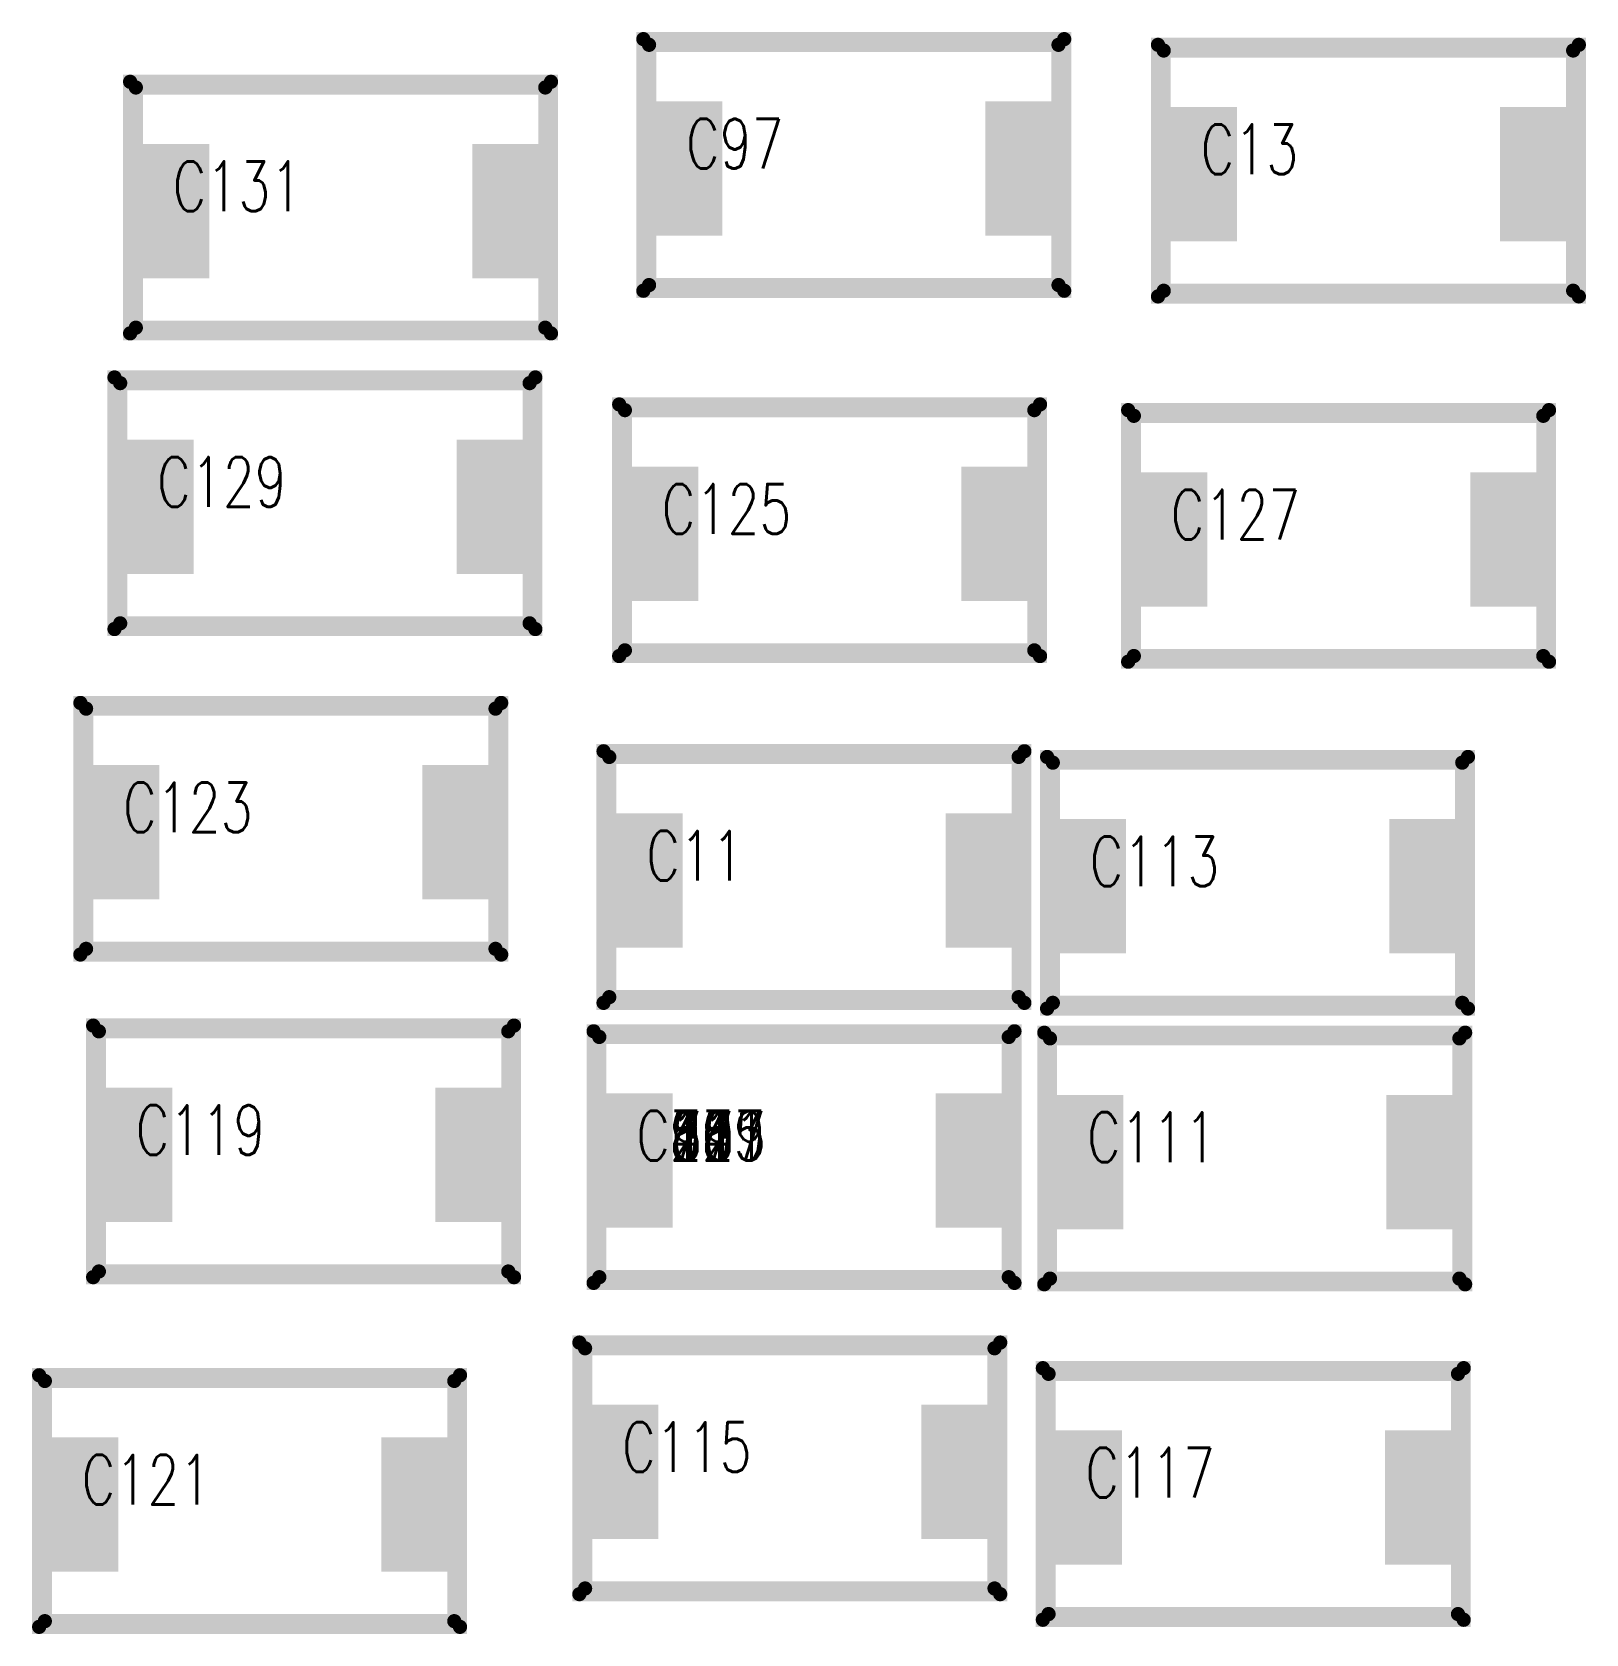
# Model space of a CAD drawing. Extents: x -132 to 432, y -117 to 280.
# Drawn here: x -107.54 to -79.77, y -88.05 to -59.43 of the extents above; entities that cross this region are included whole.
import ezdxf

# ---------------------------------------------------------------- set-up
doc = ezdxf.new("R2010")
doc.units = 0
for name, color, linetype in [('DRIL_NPLTE_THRU_01', 16, 'CONTINUOUS'), ('DRIL_NPLTE_THRU_02', 146, 'CONTINUOUS'), ('DRIL_NPLTE_THRU_03', 56, 'CONTINUOUS'), ('DRIL_NPLTE_THRU_04', 216, 'CONTINUOUS'), ('DRIL_NPLTE_THRU_05', 34, 'CONTINUOUS'), ('DRIL_NPLTE_THRU_06', 96, 'CONTINUOUS'), ('DRIL_NPLTE_THRU_07', 171, 'CONTINUOUS'), ('DRIL_NPLTE_THRU_08', 176, 'CONTINUOUS'), ('PADS_BOT', 5, 'CONTINUOUS'), ('PADS_INNER', 1, 'CONTINUOUS'), ('PADS_TOP', 1, 'CONTINUOUS'), ('PART_NAME_01', 1, 'CONTINUOUS'), ('PART_TOP_2DLINE_26', 5, 'CONTINUOUS'), ('PART_TOP_2DLINE_27', 5, 'CONTINUOUS')]:
    doc.layers.add(name, color=color, linetype=linetype)
doc.styles.add('W0$127', font='simplex', dxfattribs={"width": 0.75})

# ---------------------------------------------------------------- blocks, each defined once
blk = doc.blocks.new('SMOOTH_0$254')
at = {"const_width": 0.127}
blk.add_lwpolyline([(-0.0635, 0, 1), (0.0635, 0, 1)], format="xyb", close=True, dxfattribs=at)
blk = doc.blocks.new('PART_BODY_TOP_15')
at = {"layer": 'PART_TOP_2DLINE_26', "const_width": 0.254}
blk.add_lwpolyline([(-3.7592, 2.3114), (3.7592, 2.3114), (3.7592, -2.1844), (-3.7592, -2.1844)], close=True, dxfattribs=at)
at = {"layer": 'PART_TOP_2DLINE_27', "const_width": 0.254}
blk.add_lwpolyline([(-3.6576, -2.0828), (3.6576, -2.0828), (3.6576, 2.2098), (-3.6576, 2.2098)], close=True, dxfattribs=at)
at = {"layer": 'PART_TOP_2DLINE_26'}
for p in [(-3.7592, 2.3114), (3.7592, 2.3114), (-3.7592, -2.1844), (3.7592, -2.1844)]:
    blk.add_blockref('SMOOTH_0$254', p, dxfattribs=at)
at = {"layer": 'PART_TOP_2DLINE_27'}
for p in [(-3.6576, 2.2098), (3.6576, 2.2098), (-3.6576, -2.0828), (3.6576, -2.0828)]:
    blk.add_blockref('SMOOTH_0$254', p, dxfattribs=at)
blk = doc.blocks.new('DRIL_HOLE_0')
blk.add_lwpolyline([(0, 0, 1), (0, 0, 1)], format="xyb", close=True)
blk = doc.blocks.new('PAD_14')
blk.add_lwpolyline([(0, 0, 1), (0, 0, 1)], format="xyb", close=True)
blk = doc.blocks.new('PAD_24')
at = {"const_width": 1.3}
blk.add_lwpolyline([(-1.2, 0), (1.2, 0)], dxfattribs=at)
blk = doc.blocks.new('STK_TOP_130')
at = {"layer": 'DRIL_NPLTE_THRU_01'}
blk.add_blockref('DRIL_HOLE_0', (0, 0), dxfattribs=at)
at = {"layer": 'DRIL_NPLTE_THRU_02'}
blk.add_blockref('DRIL_HOLE_0', (0, 0), dxfattribs=at)
at = {"layer": 'DRIL_NPLTE_THRU_03'}
blk.add_blockref('DRIL_HOLE_0', (0, 0), dxfattribs=at)
at = {"layer": 'DRIL_NPLTE_THRU_04'}
blk.add_blockref('DRIL_HOLE_0', (0, 0), dxfattribs=at)
at = {"layer": 'DRIL_NPLTE_THRU_05'}
blk.add_blockref('DRIL_HOLE_0', (0, 0), dxfattribs=at)
at = {"layer": 'DRIL_NPLTE_THRU_06'}
blk.add_blockref('DRIL_HOLE_0', (0, 0), dxfattribs=at)
at = {"layer": 'DRIL_NPLTE_THRU_07'}
blk.add_blockref('DRIL_HOLE_0', (0, 0), dxfattribs=at)
at = {"layer": 'DRIL_NPLTE_THRU_08'}
blk.add_blockref('DRIL_HOLE_0', (0, 0), dxfattribs=at)
at = {"layer": 'PADS_BOT'}
blk.add_blockref('PAD_14', (0, 0), dxfattribs=at)
at = {"layer": 'PADS_INNER'}
blk.add_blockref('PAD_14', (0, 0), dxfattribs=at)
at = {"layer": 'PADS_TOP', "rotation": 90}
blk.add_blockref('PAD_24', (0, 0), dxfattribs=at)
blk = doc.blocks.new('SYM_TOP_17')
for name, p in [('PART_BODY_TOP_15', (0, 0)), ('STK_TOP_130', (-2.9972, 0)), ('STK_TOP_130', (3.0028, 0))]:
    blk.add_blockref(name, p)
blk = doc.blocks.new('PART_TOP_109')
blk.add_blockref('SYM_TOP_17', (0, 0))
at = {"layer": 'PART_NAME_01', "style": 'W0$127', "width": 0.75}
blk.add_text('C11', height=0.889, dxfattribs=at).set_placement((-2.9972, 0))
blk = doc.blocks.new('PART_TOP_110')
blk.add_blockref('SYM_TOP_17', (0, 0))
at = {"layer": 'PART_NAME_01', "style": 'W0$127', "width": 0.75}
blk.add_text('C111', height=0.889, dxfattribs=at).set_placement((-2.9972, 0))
blk = doc.blocks.new('PART_TOP_111')
blk.add_blockref('SYM_TOP_17', (0, 0))
at = {"layer": 'PART_NAME_01', "style": 'W0$127', "width": 0.75}
blk.add_text('C113', height=0.889, dxfattribs=at).set_placement((-2.9972, 0))
blk = doc.blocks.new('PART_TOP_112')
blk.add_blockref('SYM_TOP_17', (0, 0))
at = {"layer": 'PART_NAME_01', "style": 'W0$127', "width": 0.75}
blk.add_text('C115', height=0.889, dxfattribs=at).set_placement((-2.9972, 0))
blk = doc.blocks.new('PART_TOP_113')
blk.add_blockref('SYM_TOP_17', (0, 0))
at = {"layer": 'PART_NAME_01', "style": 'W0$127', "width": 0.75}
blk.add_text('C117', height=0.889, dxfattribs=at).set_placement((-2.9972, 0))
blk = doc.blocks.new('PART_TOP_114')
blk.add_blockref('SYM_TOP_17', (0, 0))
at = {"layer": 'PART_NAME_01', "style": 'W0$127', "width": 0.75}
blk.add_text('C119', height=0.889, dxfattribs=at).set_placement((-2.9972, 0))
blk = doc.blocks.new('PART_TOP_115')
blk.add_blockref('SYM_TOP_17', (0, 0))
at = {"layer": 'PART_NAME_01', "style": 'W0$127', "width": 0.75}
blk.add_text('C121', height=0.889, dxfattribs=at).set_placement((-2.9972, 0))
blk = doc.blocks.new('PART_TOP_116')
blk.add_blockref('SYM_TOP_17', (0, 0))
at = {"layer": 'PART_NAME_01', "style": 'W0$127', "width": 0.75}
blk.add_text('C123', height=0.889, dxfattribs=at).set_placement((-2.9972, 0))
blk = doc.blocks.new('PART_TOP_117')
blk.add_blockref('SYM_TOP_17', (0, 0))
at = {"layer": 'PART_NAME_01', "style": 'W0$127', "width": 0.75}
blk.add_text('C125', height=0.889, dxfattribs=at).set_placement((-2.9972, 0))
blk = doc.blocks.new('PART_TOP_118')
blk.add_blockref('SYM_TOP_17', (0, 0))
at = {"layer": 'PART_NAME_01', "style": 'W0$127', "width": 0.75}
blk.add_text('C127', height=0.889, dxfattribs=at).set_placement((-2.9972, 0))
blk = doc.blocks.new('PART_TOP_119')
blk.add_blockref('SYM_TOP_17', (0, 0))
at = {"layer": 'PART_NAME_01', "style": 'W0$127', "width": 0.75}
blk.add_text('C129', height=0.889, dxfattribs=at).set_placement((-2.9972, 0))
blk = doc.blocks.new('PART_TOP_120')
blk.add_blockref('SYM_TOP_17', (0, 0))
at = {"layer": 'PART_NAME_01', "style": 'W0$127', "width": 0.75}
blk.add_text('C13', height=0.889, dxfattribs=at).set_placement((-2.9972, 0))
blk = doc.blocks.new('PART_TOP_121')
blk.add_blockref('SYM_TOP_17', (0, 0))
at = {"layer": 'PART_NAME_01', "style": 'W0$127', "width": 0.75}
blk.add_text('C131', height=0.889, dxfattribs=at).set_placement((-2.9972, 0))
blk = doc.blocks.new('PART_TOP_125')
blk.add_blockref('SYM_TOP_17', (0, 0))
at = {"layer": 'PART_NAME_01', "style": 'W0$127', "width": 0.75}
blk.add_text('C139', height=0.889, dxfattribs=at).set_placement((-2.9972, 0))
blk = doc.blocks.new('PART_TOP_126')
blk.add_blockref('SYM_TOP_17', (0, 0))
at = {"layer": 'PART_NAME_01', "style": 'W0$127', "width": 0.75}
blk.add_text('C141', height=0.889, dxfattribs=at).set_placement((-2.9972, 0))
blk = doc.blocks.new('PART_TOP_127')
blk.add_blockref('SYM_TOP_17', (0, 0))
at = {"layer": 'PART_NAME_01', "style": 'W0$127', "width": 0.75}
blk.add_text('C143', height=0.889, dxfattribs=at).set_placement((-2.9972, 0))
blk = doc.blocks.new('PART_TOP_128')
blk.add_blockref('SYM_TOP_17', (0, 0))
at = {"layer": 'PART_NAME_01', "style": 'W0$127', "width": 0.75}
blk.add_text('C145', height=0.889, dxfattribs=at).set_placement((-2.9972, 0))
blk = doc.blocks.new('PART_TOP_129')
blk.add_blockref('SYM_TOP_17', (0, 0))
at = {"layer": 'PART_NAME_01', "style": 'W0$127', "width": 0.75}
blk.add_text('C147', height=0.889, dxfattribs=at).set_placement((-2.9972, 0))
blk = doc.blocks.new('PART_TOP_130')
blk.add_blockref('SYM_TOP_17', (0, 0))
at = {"layer": 'PART_NAME_01', "style": 'W0$127', "width": 0.75}
blk.add_text('C149', height=0.889, dxfattribs=at).set_placement((-2.9972, 0))
blk = doc.blocks.new('PART_TOP_131')
blk.add_blockref('SYM_TOP_17', (0, 0))
at = {"layer": 'PART_NAME_01', "style": 'W0$127', "width": 0.75}
blk.add_text('C15', height=0.889, dxfattribs=at).set_placement((-2.9972, 0))
blk = doc.blocks.new('PART_TOP_132')
blk.add_blockref('SYM_TOP_17', (0, 0))
at = {"layer": 'PART_NAME_01', "style": 'W0$127', "width": 0.75}
blk.add_text('C151', height=0.889, dxfattribs=at).set_placement((-2.9972, 0))
blk = doc.blocks.new('PART_TOP_133')
blk.add_blockref('SYM_TOP_17', (0, 0))
at = {"layer": 'PART_NAME_01', "style": 'W0$127', "width": 0.75}
blk.add_text('C153', height=0.889, dxfattribs=at).set_placement((-2.9972, 0))
blk = doc.blocks.new('PART_TOP_134')
blk.add_blockref('SYM_TOP_17', (0, 0))
at = {"layer": 'PART_NAME_01', "style": 'W0$127', "width": 0.75}
blk.add_text('C155', height=0.889, dxfattribs=at).set_placement((-2.9972, 0))
blk = doc.blocks.new('PART_TOP_135')
blk.add_blockref('SYM_TOP_17', (0, 0))
at = {"layer": 'PART_NAME_01', "style": 'W0$127', "width": 0.75}
blk.add_text('C157', height=0.889, dxfattribs=at).set_placement((-2.9972, 0))
blk = doc.blocks.new('PART_TOP_136')
blk.add_blockref('SYM_TOP_17', (0, 0))
at = {"layer": 'PART_NAME_01', "style": 'W0$127', "width": 0.75}
blk.add_text('C159', height=0.889, dxfattribs=at).set_placement((-2.9972, 0))
blk = doc.blocks.new('PART_TOP_137')
blk.add_blockref('SYM_TOP_17', (0, 0))
at = {"layer": 'PART_NAME_01', "style": 'W0$127', "width": 0.75}
blk.add_text('C161', height=0.889, dxfattribs=at).set_placement((-2.9972, 0))
blk = doc.blocks.new('PART_TOP_138')
blk.add_blockref('SYM_TOP_17', (0, 0))
at = {"layer": 'PART_NAME_01', "style": 'W0$127', "width": 0.75}
blk.add_text('C163', height=0.889, dxfattribs=at).set_placement((-2.9972, 0))
blk = doc.blocks.new('PART_TOP_139')
blk.add_blockref('SYM_TOP_17', (0, 0))
at = {"layer": 'PART_NAME_01', "style": 'W0$127', "width": 0.75}
blk.add_text('C165', height=0.889, dxfattribs=at).set_placement((-2.9972, 0))
blk = doc.blocks.new('PART_TOP_140')
blk.add_blockref('SYM_TOP_17', (0, 0))
at = {"layer": 'PART_NAME_01', "style": 'W0$127', "width": 0.75}
blk.add_text('C167', height=0.889, dxfattribs=at).set_placement((-2.9972, 0))
blk = doc.blocks.new('PART_TOP_141')
blk.add_blockref('SYM_TOP_17', (0, 0))
at = {"layer": 'PART_NAME_01', "style": 'W0$127', "width": 0.75}
blk.add_text('C213', height=0.889, dxfattribs=at).set_placement((-2.9972, 0))
blk = doc.blocks.new('PART_TOP_142')
blk.add_blockref('SYM_TOP_17', (0, 0))
at = {"layer": 'PART_NAME_01', "style": 'W0$127', "width": 0.75}
blk.add_text('C17', height=0.889, dxfattribs=at).set_placement((-2.9972, 0))
blk = doc.blocks.new('PART_TOP_143')
blk.add_blockref('SYM_TOP_17', (0, 0))
at = {"layer": 'PART_NAME_01', "style": 'W0$127', "width": 0.75}
blk.add_text('C215', height=0.889, dxfattribs=at).set_placement((-2.9972, 0))
blk = doc.blocks.new('PART_TOP_144')
blk.add_blockref('SYM_TOP_17', (0, 0))
at = {"layer": 'PART_NAME_01', "style": 'W0$127', "width": 0.75}
blk.add_text('C173', height=0.889, dxfattribs=at).set_placement((-2.9972, 0))
blk = doc.blocks.new('PART_TOP_145')
blk.add_blockref('SYM_TOP_17', (0, 0))
at = {"layer": 'PART_NAME_01', "style": 'W0$127', "width": 0.75}
blk.add_text('C221', height=0.889, dxfattribs=at).set_placement((-2.9972, 0))
blk = doc.blocks.new('PART_TOP_146')
blk.add_blockref('SYM_TOP_17', (0, 0))
at = {"layer": 'PART_NAME_01', "style": 'W0$127', "width": 0.75}
blk.add_text('C223', height=0.889, dxfattribs=at).set_placement((-2.9972, 0))
blk = doc.blocks.new('PART_TOP_147')
blk.add_blockref('SYM_TOP_17', (0, 0))
at = {"layer": 'PART_NAME_01', "style": 'W0$127', "width": 0.75}
blk.add_text('C179', height=0.889, dxfattribs=at).set_placement((-2.9972, 0))
blk = doc.blocks.new('PART_TOP_148')
blk.add_blockref('SYM_TOP_17', (0, 0))
at = {"layer": 'PART_NAME_01', "style": 'W0$127', "width": 0.75}
blk.add_text('C229', height=0.889, dxfattribs=at).set_placement((-2.9972, 0))
blk = doc.blocks.new('PART_TOP_149')
blk.add_blockref('SYM_TOP_17', (0, 0))
at = {"layer": 'PART_NAME_01', "style": 'W0$127', "width": 0.75}
blk.add_text('C231', height=0.889, dxfattribs=at).set_placement((-2.9972, 0))
blk = doc.blocks.new('PART_TOP_150')
blk.add_blockref('SYM_TOP_17', (0, 0))
at = {"layer": 'PART_NAME_01', "style": 'W0$127', "width": 0.75}
blk.add_text('C185', height=0.889, dxfattribs=at).set_placement((-2.9972, 0))
blk = doc.blocks.new('PART_TOP_151')
blk.add_blockref('SYM_TOP_17', (0, 0))
at = {"layer": 'PART_NAME_01', "style": 'W0$127', "width": 0.75}
blk.add_text('C237', height=0.889, dxfattribs=at).set_placement((-2.9972, 0))
blk = doc.blocks.new('PART_TOP_152')
blk.add_blockref('SYM_TOP_17', (0, 0))
at = {"layer": 'PART_NAME_01', "style": 'W0$127', "width": 0.75}
blk.add_text('C239', height=0.889, dxfattribs=at).set_placement((-2.9972, 0))
blk = doc.blocks.new('PART_TOP_153')
blk.add_blockref('SYM_TOP_17', (0, 0))
at = {"layer": 'PART_NAME_01', "style": 'W0$127', "width": 0.75}
blk.add_text('C19', height=0.889, dxfattribs=at).set_placement((-2.9972, 0))
blk = doc.blocks.new('PART_TOP_154')
blk.add_blockref('SYM_TOP_17', (0, 0))
at = {"layer": 'PART_NAME_01', "style": 'W0$127', "width": 0.75}
blk.add_text('C191', height=0.889, dxfattribs=at).set_placement((-2.9972, 0))
blk = doc.blocks.new('PART_TOP_155')
blk.add_blockref('SYM_TOP_17', (0, 0))
at = {"layer": 'PART_NAME_01', "style": 'W0$127', "width": 0.75}
blk.add_text('C245', height=0.889, dxfattribs=at).set_placement((-2.9972, 0))
blk = doc.blocks.new('PART_TOP_156')
blk.add_blockref('SYM_TOP_17', (0, 0))
at = {"layer": 'PART_NAME_01', "style": 'W0$127', "width": 0.75}
blk.add_text('C247', height=0.889, dxfattribs=at).set_placement((-2.9972, 0))
blk = doc.blocks.new('PART_TOP_157')
blk.add_blockref('SYM_TOP_17', (0, 0))
at = {"layer": 'PART_NAME_01', "style": 'W0$127', "width": 0.75}
blk.add_text('C197', height=0.889, dxfattribs=at).set_placement((-2.9972, 0))
blk = doc.blocks.new('PART_TOP_158')
blk.add_blockref('SYM_TOP_17', (0, 0))
at = {"layer": 'PART_NAME_01', "style": 'W0$127', "width": 0.75}
blk.add_text('C253', height=0.889, dxfattribs=at).set_placement((-2.9972, 0))
blk = doc.blocks.new('PART_TOP_159')
blk.add_blockref('SYM_TOP_17', (0, 0))
at = {"layer": 'PART_NAME_01', "style": 'W0$127', "width": 0.75}
blk.add_text('C255', height=0.889, dxfattribs=at).set_placement((-2.9972, 0))
blk = doc.blocks.new('PART_TOP_160')
blk.add_blockref('SYM_TOP_17', (0, 0))
at = {"layer": 'PART_NAME_01', "style": 'W0$127', "width": 0.75}
blk.add_text('C203', height=0.889, dxfattribs=at).set_placement((-2.9972, 0))
blk = doc.blocks.new('PART_TOP_161')
blk.add_blockref('SYM_TOP_17', (0, 0))
at = {"layer": 'PART_NAME_01', "style": 'W0$127', "width": 0.75}
blk.add_text('C21', height=0.889, dxfattribs=at).set_placement((-2.9972, 0))
blk = doc.blocks.new('PART_TOP_162')
blk.add_blockref('SYM_TOP_17', (0, 0))
at = {"layer": 'PART_NAME_01', "style": 'W0$127', "width": 0.75}
blk.add_text('C41', height=0.889, dxfattribs=at).set_placement((-2.9972, 0))
blk = doc.blocks.new('PART_TOP_163')
blk.add_blockref('SYM_TOP_17', (0, 0))
at = {"layer": 'PART_NAME_01', "style": 'W0$127', "width": 0.75}
blk.add_text('C23', height=0.889, dxfattribs=at).set_placement((-2.9972, 0))
blk = doc.blocks.new('PART_TOP_164')
blk.add_blockref('SYM_TOP_17', (0, 0))
at = {"layer": 'PART_NAME_01', "style": 'W0$127', "width": 0.75}
blk.add_text('C55', height=0.889, dxfattribs=at).set_placement((-2.9972, 0))
blk = doc.blocks.new('PART_TOP_165')
blk.add_blockref('SYM_TOP_17', (0, 0))
at = {"layer": 'PART_NAME_01', "style": 'W0$127', "width": 0.75}
blk.add_text('C59', height=0.889, dxfattribs=at).set_placement((-2.9972, 0))
blk = doc.blocks.new('PART_TOP_166')
blk.add_blockref('SYM_TOP_17', (0, 0))
at = {"layer": 'PART_NAME_01', "style": 'W0$127', "width": 0.75}
blk.add_text('C27', height=0.889, dxfattribs=at).set_placement((-2.9972, 0))
blk = doc.blocks.new('PART_TOP_167')
blk.add_blockref('SYM_TOP_17', (0, 0))
at = {"layer": 'PART_NAME_01', "style": 'W0$127', "width": 0.75}
blk.add_text('C29', height=0.889, dxfattribs=at).set_placement((-2.9972, 0))
blk = doc.blocks.new('PART_TOP_168')
blk.add_blockref('SYM_TOP_17', (0, 0))
at = {"layer": 'PART_NAME_01', "style": 'W0$127', "width": 0.75}
blk.add_text('C63', height=0.889, dxfattribs=at).set_placement((-2.9972, 0))
blk = doc.blocks.new('PART_TOP_169')
blk.add_blockref('SYM_TOP_17', (0, 0))
at = {"layer": 'PART_NAME_01', "style": 'W0$127', "width": 0.75}
blk.add_text('C33', height=0.889, dxfattribs=at).set_placement((-2.9972, 0))
blk = doc.blocks.new('PART_TOP_170')
blk.add_blockref('SYM_TOP_17', (0, 0))
at = {"layer": 'PART_NAME_01', "style": 'W0$127', "width": 0.75}
blk.add_text('C39', height=0.889, dxfattribs=at).set_placement((-2.9972, 0))
blk = doc.blocks.new('PART_TOP_171')
blk.add_blockref('SYM_TOP_17', (0, 0))
at = {"layer": 'PART_NAME_01', "style": 'W0$127', "width": 0.75}
blk.add_text('C67', height=0.889, dxfattribs=at).set_placement((-2.9972, 0))
blk = doc.blocks.new('PART_TOP_172')
blk.add_blockref('SYM_TOP_17', (0, 0))
at = {"layer": 'PART_NAME_01', "style": 'W0$127', "width": 0.75}
blk.add_text('C43', height=0.889, dxfattribs=at).set_placement((-2.9972, 0))
blk = doc.blocks.new('PART_TOP_173')
blk.add_blockref('SYM_TOP_17', (0, 0))
at = {"layer": 'PART_NAME_01', "style": 'W0$127', "width": 0.75}
blk.add_text('C75', height=0.889, dxfattribs=at).set_placement((-2.9972, 0))
blk = doc.blocks.new('PART_TOP_174')
blk.add_blockref('SYM_TOP_17', (0, 0))
at = {"layer": 'PART_NAME_01', "style": 'W0$127', "width": 0.75}
blk.add_text('C47', height=0.889, dxfattribs=at).set_placement((-2.9972, 0))
blk = doc.blocks.new('PART_TOP_175')
blk.add_blockref('SYM_TOP_17', (0, 0))
at = {"layer": 'PART_NAME_01', "style": 'W0$127', "width": 0.75}
blk.add_text('C79', height=0.889, dxfattribs=at).set_placement((-2.9972, 0))
blk = doc.blocks.new('PART_TOP_176')
blk.add_blockref('SYM_TOP_17', (0, 0))
at = {"layer": 'PART_NAME_01', "style": 'W0$127', "width": 0.75}
blk.add_text('C83', height=0.889, dxfattribs=at).set_placement((-2.9972, 0))
blk = doc.blocks.new('PART_TOP_177')
blk.add_blockref('SYM_TOP_17', (0, 0))
at = {"layer": 'PART_NAME_01', "style": 'W0$127', "width": 0.75}
blk.add_text('C5', height=0.889, dxfattribs=at).set_placement((-2.9972, 0))
blk = doc.blocks.new('PART_TOP_178')
blk.add_blockref('SYM_TOP_17', (0, 0))
at = {"layer": 'PART_NAME_01', "style": 'W0$127', "width": 0.75}
blk.add_text('C49', height=0.889, dxfattribs=at).set_placement((-2.9972, 0))
blk = doc.blocks.new('PART_TOP_179')
blk.add_blockref('SYM_TOP_17', (0, 0))
at = {"layer": 'PART_NAME_01', "style": 'W0$127', "width": 0.75}
blk.add_text('C87', height=0.889, dxfattribs=at).set_placement((-2.9972, 0))
blk = doc.blocks.new('PART_TOP_180')
blk.add_blockref('SYM_TOP_17', (0, 0))
at = {"layer": 'PART_NAME_01', "style": 'W0$127', "width": 0.75}
blk.add_text('C53', height=0.889, dxfattribs=at).set_placement((-2.9972, 0))
blk = doc.blocks.new('PART_TOP_181')
blk.add_blockref('SYM_TOP_17', (0, 0))
at = {"layer": 'PART_NAME_01', "style": 'W0$127', "width": 0.75}
blk.add_text('C95', height=0.889, dxfattribs=at).set_placement((-2.9972, 0))
blk = doc.blocks.new('PART_TOP_182')
blk.add_blockref('SYM_TOP_17', (0, 0))
at = {"layer": 'PART_NAME_01', "style": 'W0$127', "width": 0.75}
blk.add_text('C57', height=0.889, dxfattribs=at).set_placement((-2.9972, 0))
blk = doc.blocks.new('PART_TOP_183')
blk.add_blockref('SYM_TOP_17', (0, 0))
at = {"layer": 'PART_NAME_01', "style": 'W0$127', "width": 0.75}
blk.add_text('C7', height=0.889, dxfattribs=at).set_placement((-2.9972, 0))
blk = doc.blocks.new('PART_TOP_184')
blk.add_blockref('SYM_TOP_17', (0, 0))
at = {"layer": 'PART_NAME_01', "style": 'W0$127', "width": 0.75}
blk.add_text('C9', height=0.889, dxfattribs=at).set_placement((-2.9972, 0))
blk = doc.blocks.new('PART_TOP_185')
blk.add_blockref('SYM_TOP_17', (0, 0))
at = {"layer": 'PART_NAME_01', "style": 'W0$127', "width": 0.75}
blk.add_text('C97', height=0.889, dxfattribs=at).set_placement((-2.9972, 0))

msp = doc.modelspace()

# ---------------------------------------------------------------- block references
for name, p in [('PART_TOP_185', (-92.85478, -61.86424)), ('PART_TOP_120', (-83.65998, -61.96584)), ('PART_TOP_121', (-102.02418, -62.62624)), ('PART_TOP_119', (-102.30358, -67.90944)), ('PART_TOP_117', (-93.28658, -68.39204)), ('PART_TOP_118', (-84.19338, -68.49364)), ('PART_TOP_116', (-102.91318, -73.72604)), ('PART_TOP_109', (-93.56598, -74.58964)), ('PART_TOP_111', (-85.64118, -74.69124)), ('PART_TOP_114', (-102.68458, -79.49184)), ('PART_TOP_125', (-93.74378, -79.59344)), ('PART_TOP_126', (-93.74378, -79.59344)), ('PART_TOP_127', (-93.74378, -79.59344)), ('PART_TOP_128', (-93.74378, -79.59344)), ('PART_TOP_129', (-93.74378, -79.59344)), ('PART_TOP_130', (-93.74378, -79.59344)), ('PART_TOP_131', (-93.74378, -79.59344)), ('PART_TOP_132', (-93.74378, -79.59344)), ('PART_TOP_133', (-93.74378, -79.59344)), ('PART_TOP_134', (-93.74378, -79.59344)), ('PART_TOP_135', (-93.74378, -79.59344)), ('PART_TOP_136', (-93.74378, -79.59344)), ('PART_TOP_137', (-93.74378, -79.59344)), ('PART_TOP_138', (-93.74378, -79.59344)), ('PART_TOP_139', (-93.74378, -79.59344)), ('PART_TOP_140', (-93.74378, -79.59344)), ('PART_TOP_141', (-93.74378, -79.59344)), ('PART_TOP_142', (-93.74378, -79.59344)), ('PART_TOP_143', (-93.74378, -79.59344)), ('PART_TOP_144', (-93.74378, -79.59344)), ('PART_TOP_145', (-93.74378, -79.59344)), ('PART_TOP_146', (-93.74378, -79.59344)), ('PART_TOP_147', (-93.74378, -79.59344)), ('PART_TOP_148', (-93.74378, -79.59344)), ('PART_TOP_149', (-93.74378, -79.59344)), ('PART_TOP_150', (-93.74378, -79.59344)), ('PART_TOP_151', (-93.74378, -79.59344)), ('PART_TOP_152', (-93.74378, -79.59344)), ('PART_TOP_153', (-93.74378, -79.59344)), ('PART_TOP_154', (-93.74378, -79.59344)), ('PART_TOP_155', (-93.74378, -79.59344)), ('PART_TOP_156', (-93.74378, -79.59344)), ('PART_TOP_157', (-93.74378, -79.59344)), ('PART_TOP_158', (-93.74378, -79.59344)), ('PART_TOP_159', (-93.74378, -79.59344)), ('PART_TOP_160', (-93.74378, -79.59344)), ('PART_TOP_161', (-93.74378, -79.59344)), ('PART_TOP_162', (-93.74378, -79.59344)), ('PART_TOP_163', (-93.74378, -79.59344)), ('PART_TOP_164', (-93.74378, -79.59344)), ('PART_TOP_165', (-93.74378, -79.59344)), ('PART_TOP_166', (-93.74378, -79.59344)), ('PART_TOP_167', (-93.74378, -79.59344)), ('PART_TOP_168', (-93.74378, -79.59344)), ('PART_TOP_169', (-93.74378, -79.59344)), ('PART_TOP_170', (-93.74378, -79.59344)), ('PART_TOP_171', (-93.74378, -79.59344)), ('PART_TOP_172', (-93.74378, -79.59344)), ('PART_TOP_173', (-93.74378, -79.59344)), ('PART_TOP_174', (-93.74378, -79.59344)), ('PART_TOP_175', (-93.74378, -79.59344)), ('PART_TOP_176', (-93.74378, -79.59344)), ('PART_TOP_177', (-93.74378, -79.59344)), ('PART_TOP_178', (-93.74378, -79.59344)), ('PART_TOP_179', (-93.74378, -79.59344)), ('PART_TOP_180', (-93.74378, -79.59344)), ('PART_TOP_181', (-93.74378, -79.59344)), ('PART_TOP_182', (-93.74378, -79.59344)), ('PART_TOP_183', (-93.74378, -79.59344)), ('PART_TOP_184', (-93.74378, -79.59344)), ('PART_TOP_110', (-85.69198, -79.61884)), ('PART_TOP_112', (-93.99778, -85.15604)), ('PART_TOP_113', (-85.71738, -85.61324)), ('PART_TOP_115', (-103.64978, -85.74024))]:
    msp.add_blockref(name, p)

doc.saveas('drawing.dxf')
